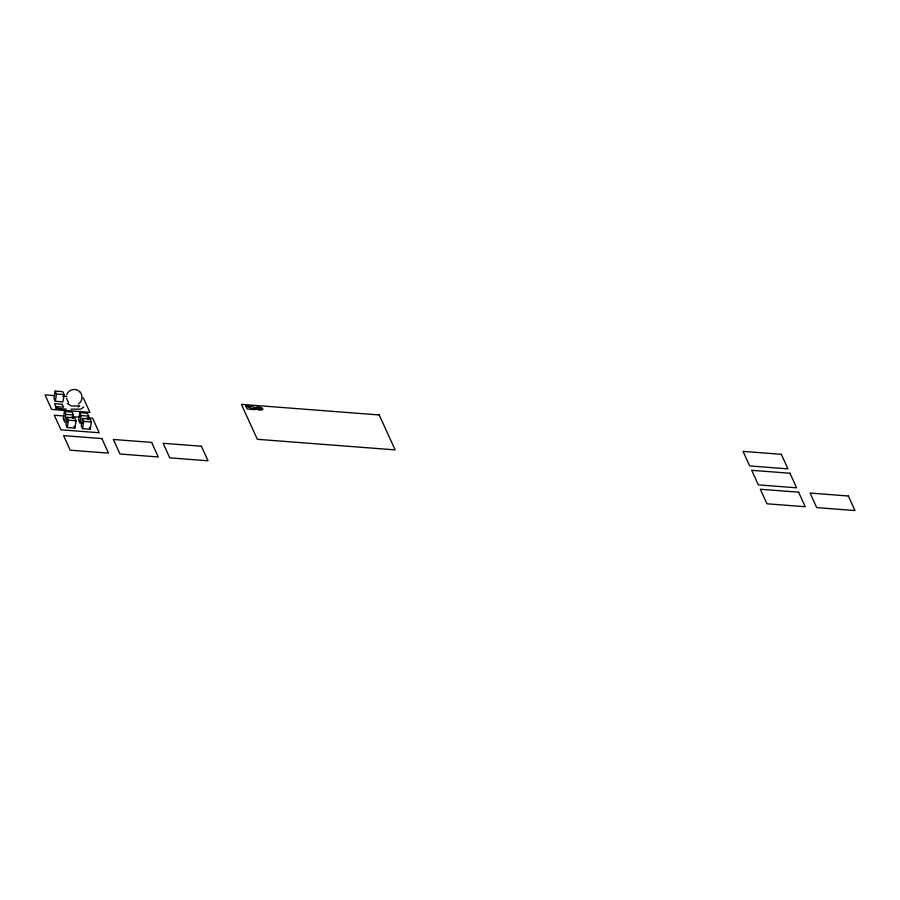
<?xml version="1.0" encoding="UTF-8"?>
<svg xmlns="http://www.w3.org/2000/svg" width="900" height="900" viewBox="0 0 900 900"><rect width="100%" height="100%" fill="white"/><g stroke="black" fill="none" stroke-linecap="round" stroke-linejoin="round"><path stroke-width="1.35" d="M55.136 391.095L53.989 398.363L55.316 401.276L62.966 401.873L64.125 394.594L62.797 391.68L55.136 391.095L56.464 394.009L55.316 401.276M72.844 418.613L73.418 414.979L72.09 412.065L64.429 411.48L63.281 418.748L64.609 421.661L67.163 421.853M64.609 421.661L65.756 414.394L64.429 411.48M67.084 417.296L65.936 424.575L67.264 427.489L74.925 428.074L76.073 420.795L74.745 417.892L67.084 417.296L68.411 420.21L67.264 427.489M88.155 419.794L88.729 416.16L87.401 413.246L79.74 412.65L78.593 419.929L79.92 422.843L82.474 423.034M79.92 422.843L81.067 415.564L79.74 412.65M82.395 418.478L81.248 425.745L82.575 428.659L90.236 429.255L91.384 421.976L90.056 419.062L82.395 418.478L83.734 421.391L82.575 428.659M66.724 394.897C68.186 389.441 75.859 387.608 79.684 391.68M83.767 406.98L80.707 409.162L70.909 409.151M78.413 403.931C82.676 401.434 83.295 394.853 79.594 391.59M78.188 406.901L79.605 405.956L71.325 406.024L67.466 403.616M245.903 406.103L253.553 406.699L254.88 409.613L247.23 409.016L245.903 406.103L254.88 409.613M56.464 394.009L64.125 394.594M54.574 395.606L45 394.864L51.637 409.421L89.921 412.369L83.284 397.811M62.775 396.236L66.87 396.551M55.766 408.341L66.285 409.151M65.756 414.394L73.418 414.979M81.067 415.564L88.729 416.16M63.866 415.98L54.292 415.249L60.941 429.806L99.214 432.754L92.576 418.196L87.109 417.769M72.067 416.61L80.269 417.251M68.411 420.21L76.073 420.795M83.734 421.391L91.384 421.976M55.631 407.475L62.078 409.545M68.58 402.772L66.409 398.261M89.347 427.309L90.236 429.255M74.036 426.127L74.925 428.074M379.215 414.956L241.403 404.359L257.344 439.301L395.156 449.899L379.215 414.956M781.335 454.32L743.051 451.373L749.689 465.93L787.972 468.877L781.335 454.32M62.212 404.269L54.562 403.684L55.89 406.586L63.54 407.183L62.212 404.269M789.964 473.243L751.68 470.306L758.317 484.864L796.601 487.811L789.964 473.243M101.869 438.57L63.596 435.634L70.234 450.191L108.517 453.127L101.869 438.57M151.639 442.406L113.355 439.459L119.992 454.016L158.276 456.964L151.639 442.406M201.409 446.231L163.125 443.284L169.763 457.841L208.046 460.789L201.409 446.231M798.592 492.176L760.309 489.229L766.957 503.786L805.23 506.734L798.592 492.176M848.363 496.001L810.079 493.054L816.716 507.611L855 510.559L848.363 496.001M257.771 408.994A2.194 0.765 9 0 0 261.169 408.881A2.194 0.765 9 0 0 258.064 407.689A2.194 0.765 9 0 0 257.771 408.994M256.691 409.309A3.926 1.373 9 0 0 262.868 409.219A3.926 1.373 9 0 0 257.456 407.036A3.926 1.373 9 0 0 256.691 409.309"/></g></svg>
